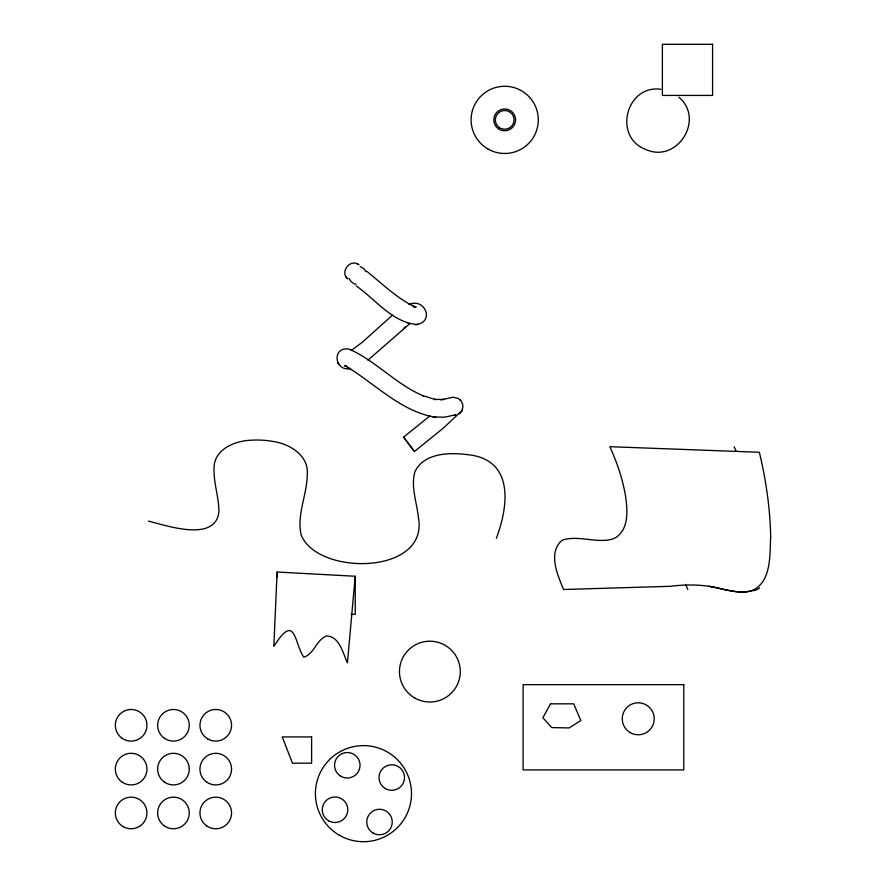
<?xml version="1.0" encoding="UTF-8"?>
<svg xmlns="http://www.w3.org/2000/svg" width="886" height="886" viewBox="0 0 886 886"><rect width="100%" height="100%" fill="white"/><g stroke="black" fill="none" stroke-linecap="round" stroke-linejoin="round"><path stroke-width="1.33" d="M277.108 572.024L273.84 646.337A98.977 98.977 0 0 1 276.543 642.306C295.459 614.352 294.562 643.502 303.721 657.157C313.932 654.4 316.335 639.836 326.469 635.96C339.438 636.181 342.893 653.148 347.434 662.839L355.22 576.254L277.108 572.024L277.108 577.484M496.315 538.311C508.83 505.341 514.334 458.594 466.39 454.529C448.637 452.369 424.062 453.123 415.036 471.463C410.517 486.558 416.797 501.997 418.325 517.07C429.81 575.28 316.933 576.288 301.041 534.601C296.821 514.688 306.722 495.418 307.22 475.605C309.568 455.493 289.39 443.421 271.924 441.306A85.831 85.831 0 0 0 251.657 440.198C235.189 440.586 213.626 449.235 214.035 468.639C213.592 483.202 218.92 497.201 218.931 511.72C215.553 542.642 166.978 525.686 148.471 521.101M429.909 415.944L403.584 437.13L414.415 451.506L443.133 428.259L461.761 410.871L462.857 407.527L462.669 404.26L461.174 401.037L458.372 398.49L453.134 397.227L442.513 399.564M460.93 412.101L460.343 412.821M459.358 413.806L460.022 413.164M392.476 315.172L361.931 342.561L351.166 350.513M409.066 324.309L367.923 360.148M403.507 328.628L405.467 327.034M753.609 590.098C739.766 595.015 725.213 589.101 711.458 586.82M356.261 285.923C375.431 299.313 392.299 322.438 416.896 324.498C435.192 321.097 424.095 297.231 408.967 304.618M413.84 307.11L416.221 306.988L413.241 306.312L414.925 306.855C396.839 298.272 382.32 283.83 366.859 271.371M418.114 324.331L415.18 324.719M440.442 399.774L443.676 399.431L434.439 399.431L435.414 399.553L422.777 395.61L423.386 395.887C396.23 384.513 376.052 361.111 349.472 349.217C331.674 345.695 333.9 371.943 350.568 368.521L347.589 368.543M351.111 614.375L355.22 614.375L355.22 576.254M436.167 417.35L433.01 416.963L444.329 417.217L455.947 414.748L454.74 414.958M660.89 89.242C625.948 84.613 612.791 137.097 645.805 149.479C677.07 163.755 705.167 119.388 678.897 97.227M345.673 366.106L346.448 366.195L344.665 365.785L346.769 366.527L345.197 365.774C374.8 383.239 400.095 411.204 435.203 417.228M358.852 264.692C350.214 258.158 339.371 272.334 347.888 278.979M408.081 323.434L409.764 323.977M358.642 264.526L357.025 263.707M459.856 399.586L460.587 400.328M403.584 437.108L414.415 451.483M346.16 277.008L347.268 278.414M338.829 364.367L337.987 363.105L338.552 363.958M687.835 589.5L685.542 584.372M734.106 446.688L736.111 451.129M708.667 586.211A12.326 1.285 9.3 0 1 711.768 586.776M759.601 587.939A46.094 22.637 -86.9 0 1 753.609 590.707M356.072 284.251A9.015 9.015 0 0 1 349.272 278.536M360.192 266.719A9.015 9.015 0 0 1 365.907 271.637M770.676 536.539C769.668 554.714 771.861 581.958 751.893 590.729C742.147 593.554 731.947 591.084 722.289 589.124C705.245 584.372 687.436 584.14 669.993 586.31L563.551 589.5C557.626 574.981 547.88 553.495 561.525 540.726A10.665 7.908 -8.4 0 1 563.551 539.729C578.735 535.576 594.451 542.575 609.812 539.729A17.177 14.375 -19.7 0 0 616.302 537.248C629.027 528.178 627.487 510.281 625.649 496.625C622.747 479.337 617.154 462.57 609.812 446.688L759.357 452.259C765.958 479.858 770.111 508.132 770.676 536.539M462.06 410.251L461.65 411.06L462.06 410.251M550.571 703.838L542.852 717.726L551.812 727.605L569.1 727.915L580.828 720.506L573.729 703.838L550.571 703.838M712.577 44.3L662.374 44.3L662.374 95.422L712.577 95.422L712.577 44.3M683.804 684.657L523.117 684.657L523.117 769.923L683.804 769.923L683.804 684.657M311.606 736.93L282.269 736.93L292.458 763.178L311.606 763.178L311.606 736.93M207.845 738.979A15.815 15.815 0 0 0 231.567 725.291A15.815 15.815 0 0 0 207.845 711.602A15.815 15.815 0 0 0 207.845 738.979M630.245 732.633A16.003 16.003 0 0 0 654.233 718.779A16.003 16.003 0 0 0 630.245 704.924A16.003 16.003 0 0 0 630.245 732.633M414.659 697.935A30.401 30.401 0 0 0 460.266 671.61A30.401 30.401 0 0 0 414.659 645.285A30.401 30.401 0 0 0 414.659 697.935M499.305 127.518A9.358 9.358 0 0 0 514.013 120.717A9.358 9.358 0 0 0 500.767 111.381A9.358 9.358 0 0 0 499.305 127.518M487.898 148.97A33.602 33.602 0 0 0 538.3 119.876A33.602 33.602 0 0 0 487.898 90.771A33.602 33.602 0 0 0 487.898 148.97M499.25 129.301A10.887 10.887 0 0 0 515.586 119.876A10.887 10.887 0 0 0 499.25 110.44A10.887 10.887 0 0 0 499.25 129.301M339.427 835.265A48.043 48.043 0 0 0 411.492 793.657A48.043 48.043 0 0 0 339.427 752.048A48.043 48.043 0 0 0 339.427 835.265M340.911 776.313A12.758 12.758 0 0 0 360.037 765.271A12.758 12.758 0 0 0 340.911 754.23A12.758 12.758 0 0 0 340.911 776.313M328.64 820.801A12.758 12.758 0 0 0 347.777 809.76A12.758 12.758 0 0 0 328.64 798.718A12.758 12.758 0 0 0 328.64 820.801M373.128 833.062A12.758 12.758 0 0 0 392.254 822.02A12.758 12.758 0 0 0 373.128 810.978A12.758 12.758 0 0 0 373.128 833.062M385.388 788.584A12.758 12.758 0 0 0 404.525 777.531A12.758 12.758 0 0 0 385.388 766.49A12.758 12.758 0 0 0 385.388 788.584M164.342 738.215A15.815 15.815 0 0 0 189.194 726.708A15.815 15.815 0 0 0 166.801 710.949A15.815 15.815 0 0 0 164.342 738.215M122.035 738.215A15.815 15.815 0 0 0 146.888 726.708A15.815 15.815 0 0 0 124.494 710.949A15.815 15.815 0 0 0 122.035 738.215M206.648 782.05A15.815 15.815 0 0 0 231.501 770.543A15.815 15.815 0 0 0 209.107 754.772A15.815 15.815 0 0 0 206.648 782.05M164.342 782.05A15.815 15.815 0 0 0 189.194 770.543A15.815 15.815 0 0 0 166.801 754.772A15.815 15.815 0 0 0 164.342 782.05M122.035 782.05A15.815 15.815 0 0 0 146.888 770.543A15.815 15.815 0 0 0 124.494 754.772A15.815 15.815 0 0 0 122.035 782.05M206.648 825.885A15.815 15.815 0 0 0 231.501 814.378A15.815 15.815 0 0 0 209.107 798.607A15.815 15.815 0 0 0 206.648 825.885M164.342 825.885A15.815 15.815 0 0 0 189.194 814.378A15.815 15.815 0 0 0 166.801 798.607A15.815 15.815 0 0 0 164.342 825.885M123.232 826.649A15.815 15.815 0 0 0 146.943 812.96A15.815 15.815 0 0 0 123.232 799.261A15.815 15.815 0 0 0 123.232 826.649"/></g></svg>
